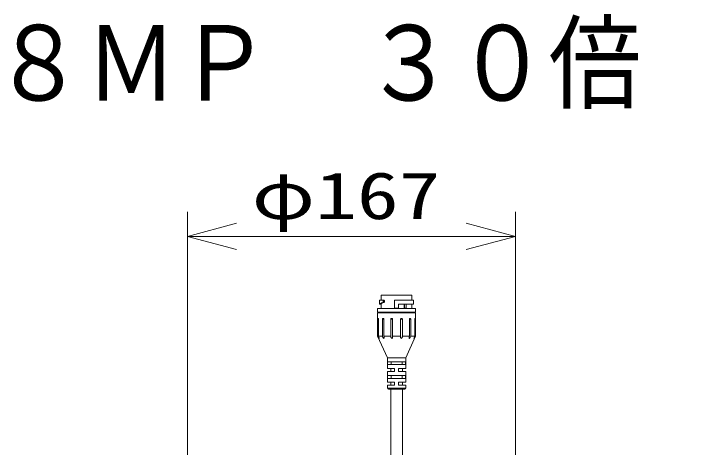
# Model space of a CAD drawing. Units: millimetres on the paper. Extents: x -63 to 64, y -58 to 59.
# Drawn here: x -34.4 to 0.91, y 37.13 to 59.22 of the extents above; entities that cross this region are included whole.
import ezdxf
from ezdxf.enums import TextEntityAlignment as Align

# ---------------------------------------------------------------- set-up
doc = ezdxf.new("R2010")
doc.units = ezdxf.units.MM
doc.layers.add('0-0_MOJI1', color=7, linetype='Continuous')
for name, color, linetype, lineweight in [('0-2_GAIKEI', 4, 'Continuous', 9), ('0-3_SUNPO', 7, 'Continuous', 9), ('0-4_0', 7, 'Continuous', 9)]:
    doc.layers.add(name, color=color, linetype=linetype, lineweight=lineweight)
doc.styles.add('ＭＳ ゴシック', font='')
doc.styles.get('ＭＳ ゴシック').set_extended_font_data('MS Gothic')

# ---------------------------------------------------------------- blocks, each defined once
blk = doc.blocks.new('_Open30')
at = {"layer": '0-4_0'}
blk.add_line((0, 0), (-1, 0), dxfattribs=at)
blk.add_lwpolyline([(-1, 0.2679), (0, 0), (-1, -0.2679)], dxfattribs=at)

msp = doc.modelspace()

# ---------------------------------------------------------------- linework, layer by layer
at = {"layer": '0-2_GAIKEI'}
for p, q in [((-14.126, 44.87), (-15.685, 44.87)), ((-15.685, 44.62), (-15.685, 44.87)), ((-14.126, 44.62), (-14.126, 44.87)), ((-15.553, 44.62), (-15.775, 44.62)), ((-15.775, 44.42), (-15.775, 44.62)), ((-15.587, 44.57), (-15.587, 44.55)), ((-15.523, 44.55), (-15.587, 44.55)), ((-14.037, 44.62), (-15.006, 44.62)), ((-15.006, 44.62), (-15.006, 44.22)), ((-14.037, 44.42), (-14.037, 44.62)), ((-15.875, 44), (-15.875, 44.2)), ((-13.937, 44.2), (-15.875, 44.2)), ((-15.685, 44.42), (-15.775, 44.42)), ((-15.685, 44.2), (-15.685, 44.429)), ((-15.548, 44.501), (-15.612, 44.501)), ((-15.006, 44.22), (-14.806, 44.22)), ((-14.037, 44.42), (-14.806, 44.42)), ((-14.806, 44.42), (-14.806, 44.22)), ((-14.522, 44.42), (-14.522, 44.22)), ((-14.522, 44.22), (-14.413, 44.22)), ((-14.497, 44.42), (-14.497, 44.22)), ((-14.413, 44.42), (-14.413, 44.22)), ((-14.126, 44.2), (-14.126, 44.42)), ((-13.937, 44), (-13.937, 44.2)), ((-13.937, 44), (-15.875, 44)), ((-13.937, 43.98), (-15.875, 43.98)), ((-15.875, 42.781), (-15.875, 43.98)), ((-15.685, 43.98), (-15.685, 44)), ((-14.126, 43.98), (-14.126, 44)), ((-13.937, 42.781), (-13.937, 43.98)), ((-15.854, 43.651), (-15.854, 42.781)), ((-15.854, 43.651), (-15.828, 43.651)), ((-15.828, 43.651), (-15.828, 42.781)), ((-15.626, 43.651), (-15.626, 42.781)), ((-15.626, 43.651), (-15.555, 43.651)), ((-15.555, 43.651), (-15.555, 42.781)), ((-15.205, 43.651), (-15.205, 42.781)), ((-15.205, 43.651), (-15.108, 43.651)), ((-15.108, 43.651), (-15.108, 42.781)), ((-14.704, 43.651), (-14.704, 42.781)), ((-14.704, 43.651), (-14.607, 43.651)), ((-14.674, 43.681), (-14.636, 43.681)), ((-14.607, 43.651), (-14.607, 42.781)), ((-14.257, 43.651), (-14.257, 42.781)), ((-14.257, 43.651), (-14.186, 43.651)), ((-14.186, 43.651), (-14.186, 42.781)), ((-13.984, 43.651), (-13.984, 42.781)), ((-13.984, 43.651), (-13.958, 43.651)), ((-13.958, 43.651), (-13.958, 42.781)), ((-15.854, 42.781), (-15.875, 42.781)), ((-15.375, 41.682), (-15.875, 42.781)), ((-15.854, 42.781), (-15.842, 42.756)), ((-15.626, 42.781), (-15.828, 42.781)), ((-15.205, 42.781), (-15.555, 42.781)), ((-14.704, 42.781), (-15.108, 42.781)), ((-14.257, 42.781), (-14.607, 42.781)), ((-14.436, 41.682), (-13.937, 42.781)), ((-13.984, 42.781), (-14.186, 42.781)), ((-13.984, 42.781), (-13.995, 42.756)), ((-13.937, 42.781), (-13.958, 42.781)), ((-14.436, 41.682), (-15.375, 41.682)), ((-15.375, 41.133), (-15.375, 41.682)), ((-14.436, 41.133), (-14.436, 41.682)), ((-15.365, 41.482), (-15.365, 41.333)), ((-15.365, 41.482), (-14.447, 41.482)), ((-14.447, 41.333), (-15.365, 41.333)), ((-15.188, 41.482), (-15.188, 41.333)), ((-14.623, 41.482), (-14.623, 41.333)), ((-14.447, 41.482), (-14.447, 41.333)), ((-15.375, 40.433), (-15.375, 40.983)), ((-15.206, 41.133), (-15.206, 40.983)), ((-14.806, 41.133), (-14.806, 40.983)), ((-14.806, 41.133), (-14.436, 41.133)), ((-14.436, 40.983), (-14.806, 40.983)), ((-14.606, 41.133), (-14.606, 40.983)), ((-14.436, 40.433), (-14.436, 40.983)), ((-15.365, 40.783), (-15.365, 40.633)), ((-15.365, 40.783), (-14.447, 40.783)), ((-14.447, 40.633), (-15.365, 40.633)), ((-15.188, 40.783), (-15.188, 40.633)), ((-14.623, 40.783), (-14.623, 40.633)), ((-14.447, 40.783), (-14.447, 40.633)), ((-15.375, 40.133), (-15.375, 40.283)), ((-15.206, 40.433), (-15.206, 40.283)), ((-14.806, 40.433), (-14.806, 40.283)), ((-14.806, 40.433), (-14.436, 40.433)), ((-14.436, 40.283), (-14.806, 40.283)), ((-14.606, 40.433), (-14.606, 40.283)), ((-14.436, 40.133), (-14.436, 40.283)), ((-14.436, 40.133), (-15.375, 40.133)), ((-14.486, 40.084), (-15.325, 40.084)), ((-15.206, 40.084), (-15.206, 35.452)), ((-14.606, 40.084), (-14.606, 35.452))]:
    msp.add_line(p, q, dxfattribs=at)
for points in [[(-15.617, 44.62), (-15.608, 44.617), (-15.6, 44.61), (-15.592, 44.596), (-15.588, 44.578), (-15.587, 44.57), (-15.523, 44.57)], [(-15.612, 44.501), (-15.602, 44.507), (-15.594, 44.518), (-15.589, 44.533), (-15.587, 44.55)], [(-15.523, 44.57), (-15.526, 44.593), (-15.53, 44.602), (-15.536, 44.611), (-15.544, 44.617), (-15.553, 44.62)], [(-15.523, 44.57), (-15.523, 44.55), (-15.524, 44.537), (-15.527, 44.525), (-15.531, 44.516), (-15.537, 44.508), (-15.542, 44.504), (-15.548, 44.501)], [(-15.854, 43.651), (-15.853, 43.668), (-15.851, 43.675), (-15.85, 43.678), (-15.849, 43.68), (-15.848, 43.681), (-15.847, 43.681), (-15.837, 43.681)], [(-15.828, 43.651), (-15.829, 43.664), (-15.832, 43.675), (-15.834, 43.679), (-15.835, 43.68), (-15.836, 43.681), (-15.837, 43.681)], [(-15.626, 43.651), (-15.625, 43.66), (-15.622, 43.668), (-15.617, 43.675), (-15.611, 43.679), (-15.605, 43.681), (-15.577, 43.681)], [(-15.555, 43.651), (-15.556, 43.66), (-15.559, 43.668), (-15.564, 43.675), (-15.57, 43.679), (-15.577, 43.681)], [(-15.205, 43.651), (-15.203, 43.66), (-15.199, 43.668), (-15.193, 43.675), (-15.185, 43.679), (-15.176, 43.681), (-15.137, 43.681)], [(-14.607, 43.651), (-14.608, 43.66), (-14.613, 43.668), (-14.619, 43.675), (-14.627, 43.679), (-14.636, 43.681)], [(-14.257, 43.651), (-14.256, 43.66), (-14.252, 43.668), (-14.248, 43.675), (-14.241, 43.679), (-14.235, 43.681), (-14.207, 43.681)], [(-14.186, 43.651), (-14.187, 43.66), (-14.19, 43.668), (-14.194, 43.675), (-14.2, 43.679), (-14.207, 43.681)], [(-13.984, 43.651), (-13.983, 43.664), (-13.98, 43.675), (-13.978, 43.679), (-13.977, 43.68), (-13.975, 43.681), (-13.975, 43.681), (-13.965, 43.681)], [(-13.958, 43.651), (-13.959, 43.668), (-13.961, 43.675), (-13.962, 43.678), (-13.963, 43.68), (-13.964, 43.681), (-13.965, 43.681)], [(-15.842, 42.756), (-15.815, 42.702), (-15.804, 42.682), (-15.798, 42.675), (-15.796, 42.672), (-15.794, 42.672), (-15.794, 42.671), (-15.793, 42.672), (-15.792, 42.672), (-15.792, 42.675), (-15.793, 42.684), (-15.798, 42.703), (-15.804, 42.721), (-15.828, 42.781)], [(-15.616, 42.756), (-15.607, 42.734), (-15.596, 42.713), (-15.584, 42.695), (-15.578, 42.686), (-15.566, 42.675), (-15.559, 42.672), (-15.556, 42.671), (-15.55, 42.674), (-15.546, 42.678), (-15.542, 42.689), (-15.541, 42.705), (-15.543, 42.728), (-15.547, 42.75), (-15.555, 42.781)], [(-15.2, 42.756), (-15.195, 42.736), (-15.187, 42.717), (-15.181, 42.704), (-15.174, 42.692), (-15.164, 42.681), (-15.156, 42.675), (-15.15, 42.672), (-15.143, 42.671), (-15.136, 42.673), (-15.128, 42.678), (-15.12, 42.689), (-15.115, 42.701), (-15.109, 42.726), (-15.107, 42.756)], [(-14.705, 42.756), (-14.704, 42.734), (-14.7, 42.712), (-14.693, 42.691), (-14.684, 42.679), (-14.679, 42.675), (-14.672, 42.672), (-14.665, 42.672), (-14.655, 42.675), (-14.65, 42.679), (-14.642, 42.687), (-14.635, 42.697), (-14.629, 42.707), (-14.62, 42.729), (-14.613, 42.751), (-14.607, 42.781)], [(-14.27, 42.705), (-14.269, 42.688), (-14.266, 42.68), (-14.263, 42.674), (-14.26, 42.672), (-14.253, 42.672), (-14.246, 42.675), (-14.241, 42.679), (-14.232, 42.688), (-14.225, 42.698), (-14.212, 42.72), (-14.2, 42.745), (-14.186, 42.781)], [(-13.995, 42.756), (-14.009, 42.716), (-14.015, 42.696), (-14.019, 42.681), (-14.02, 42.675), (-14.019, 42.673), (-14.019, 42.672), (-14.019, 42.672), (-14.018, 42.671), (-14.018, 42.671), (-14.017, 42.672), (-14.015, 42.673), (-14.008, 42.682), (-14.001, 42.694), (-13.987, 42.719), (-13.958, 42.781)], [(-15.375, 41.133), (-15.006, 41.133), (-15.006, 40.983), (-15.375, 40.983)], [(-15.375, 40.433), (-15.006, 40.433), (-15.006, 40.283), (-15.375, 40.283)]]:
    msp.add_lwpolyline(points, dxfattribs=at)
for centre, radius, start, end in [((-15.138, 43.651), 0.0297, 0, 90), ((-14.674, 43.651), 0.0297, 90, 180), ((-15.219, 42.916), 0.428, 198.2536, 201.924), ((-14.944, 42.815), 0.262, 187.3495, 193.0704), ((-15.351, 42.755), 0.244, 0, 6.1073), ((-14.461, 42.755), 0.244, 173.8927, 180), ((-14.038, 42.699), 0.232, 166.0157, 178.6026), ((-13.916, 42.674), 0.357, 162.5703, 166.8574), ((-15.325, 40.133), 0.05, 180, 270), ((-14.486, 40.133), 0.05, 270, 0)]:
    msp.add_arc(centre, radius, start, end, dxfattribs=at)
for major_axis, ratio, start_param, end_param in [((0.869, 0.11), 0.122765, 2.503691, 3.101657), ((0.779, 0.099), 0.122748, 2.522814, 3.126052)]:
    msp.add_ellipse((-14.906, 44.526), major_axis=major_axis, ratio=ratio, start_param=start_param, end_param=end_param, dxfattribs=at)
at = {"layer": '0-3_SUNPO'}
for p, q in [((-25.554, 28.264), (-25.554, 49.12)), ((-8.854, 28.264), (-8.854, 49.12)), ((-23.054, 47.87), (-11.354, 47.87))]:
    msp.add_line(p, q, dxfattribs=at)

# ---------------------------------------------------------------- block references
at = {"layer": '0-3_SUNPO', "xscale": 2.5, "yscale": 2.5, "rotation": 180}
msp.add_blockref('_Open30', (-25.554, 47.87), dxfattribs=at)
at = {"layer": '0-3_SUNPO', "xscale": 2.5, "yscale": 2.5}
msp.add_blockref('_Open30', (-8.854, 47.87), dxfattribs=at)

# ---------------------------------------------------------------- texts
at = {"layer": '0-0_MOJI1', "style": 'ＭＳ ゴシック', "width": 0.9}
msp.add_text('８ＭＰ\u3000３０倍\u3000屋外ＩＲＰＴＺ\u3000耐重塩害', height=3.849, dxfattribs=at).set_placement((-35.51, 53.645), align=Align.BOTTOM_LEFT)
at = {"layer": '0-3_SUNPO', "style": 'ＭＳ ゴシック', "width": 1.3}
msp.add_text('φ167', height=2.405, dxfattribs=at).set_placement((-22.287, 48.032), align=Align.BOTTOM_LEFT)

doc.saveas('drawing.dxf')
